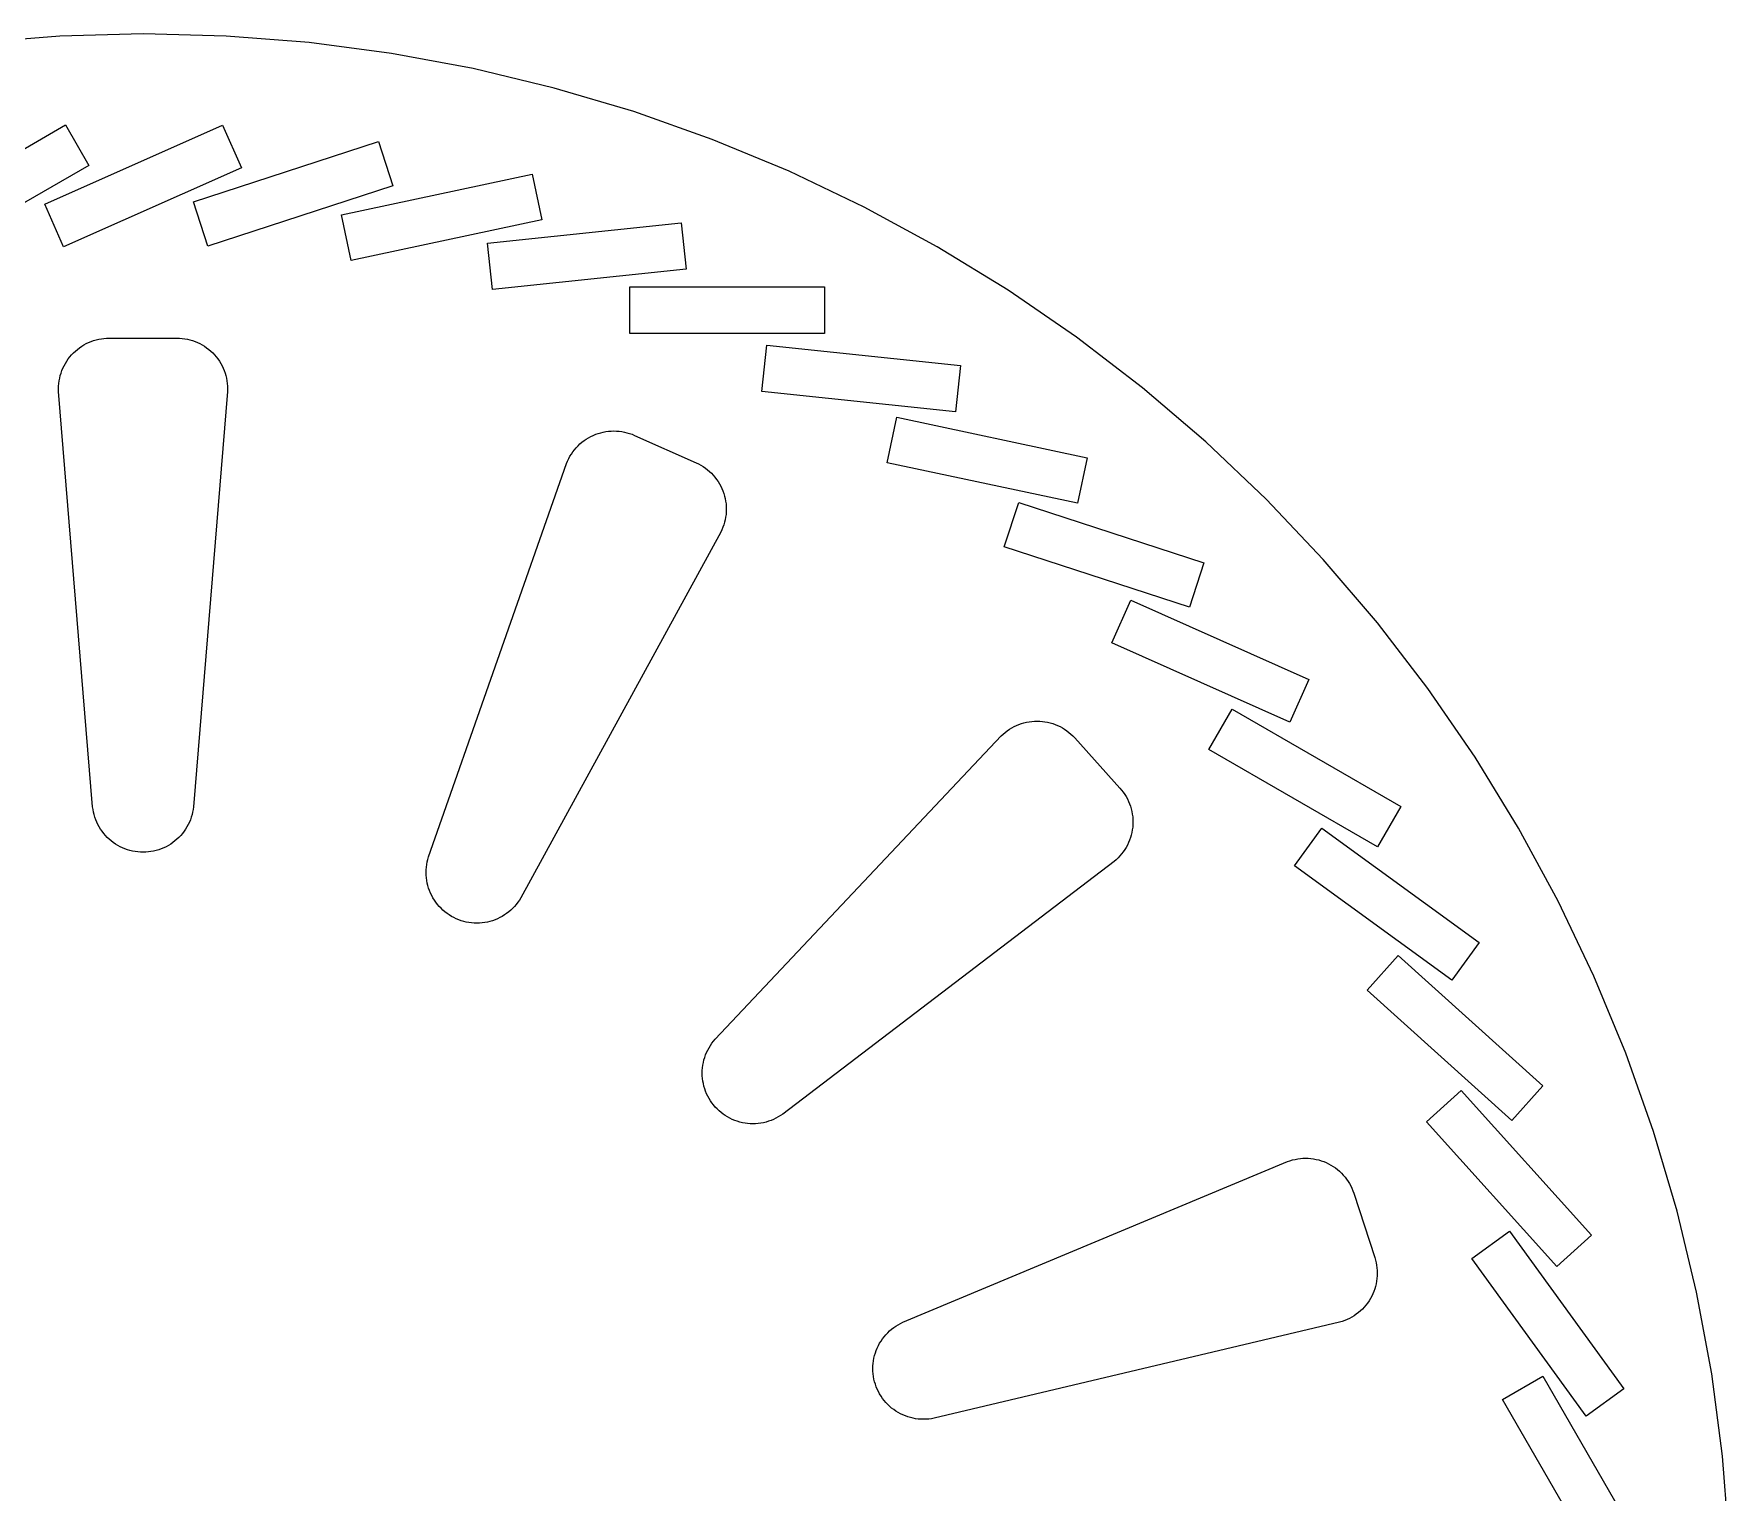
# Model space of a CAD drawing. Header units: metres. Extents: x -94 to 94, y -94 to 94.
# Drawn here: x -6.5 to 93.9, y 7.7 to 94 of the extents above; entities that cross this region are included whole.
import ezdxf

# ---------------------------------------------------------------- set-up
doc = ezdxf.new("R2010")
doc.units = ezdxf.units.M

msp = doc.modelspace()

# ---------------------------------------------------------------- linework, layer by layer
for p, q in [((-4.91957, 93.8712), (-9.82567, 93.485)), ((0, 94), (-4.91957, 93.8712)), ((4.91957, 93.8712), (0, 94)), ((9.82567, 93.485), (4.91957, 93.8712)), ((14.7048, 92.8427), (9.82567, 93.485)), ((19.5437, 91.9459), (14.7048, 92.8427)), ((24.329, 90.797), (19.5437, 91.9459)), ((29.0476, 89.3993), (24.329, 90.797)), ((33.6866, 87.7565), (29.0476, 89.3993)), ((-14.5632, 82.8495), (-4.58661, 88.6095)), ((-5.8233, 83.9179), (4.70071, 88.6035)), ((-4.58661, 88.6095), (-3.2066, 86.2192)), ((4.70071, 88.6035), (5.8233, 86.0821)), ((2.98038, 84.0669), (13.9366, 87.6268)), ((13.9366, 87.6268), (14.7894, 85.0018)), ((38.2332, 85.8733), (33.6866, 87.7565)), ((-3.2066, 86.2192), (-13.1832, 80.4592)), ((5.8233, 86.0821), (-4.70071, 81.3965)), ((11.7514, 83.2948), (23.0197, 85.69)), ((23.0197, 85.69), (23.5935, 82.9903)), ((42.6751, 83.7546), (38.2332, 85.8733)), ((14.7894, 85.0018), (3.83327, 81.442)), ((-4.70071, 81.3965), (-5.8233, 83.9179)), ((3.83327, 81.442), (2.98038, 84.0669)), ((12.3253, 80.5951), (11.7514, 83.2948)), ((47, 81.4064), (42.6751, 83.7546)), ((23.5935, 82.9903), (12.3253, 80.5951)), ((20.3937, 81.6102), (31.8506, 82.8143)), ((31.8506, 82.8143), (32.1391, 80.0694)), ((20.6822, 78.8653), (20.3937, 81.6102)), ((51.1961, 78.835), (47, 81.4064)), ((32.1391, 80.0694), (20.6822, 78.8653)), ((28.8126, 76.2714), (28.8126, 79.0314)), ((28.8126, 79.0314), (40.3326, 79.0314)), ((40.3326, 79.0314), (40.3326, 76.2714)), ((55.2518, 76.0476), (51.1961, 78.835)), ((40.3326, 76.2714), (28.8126, 76.2714)), ((-4.00737, 75.2294), (-3.88794, 75.3314)), ((-3.88794, 75.3314), (-3.76334, 75.427)), ((-3.76334, 75.427), (-3.6339, 75.516)), ((-3.6339, 75.516), (-3.49998, 75.5981)), ((-3.49998, 75.5981), (-3.36195, 75.673)), ((-3.36195, 75.673), (-3.22018, 75.7406)), ((-3.22018, 75.7406), (-3.07509, 75.8007)), ((-3.07509, 75.8007), (-2.92703, 75.8532)), ((-2.92703, 75.8532), (-2.77643, 75.8978)), ((-2.77643, 75.8978), (-2.62372, 75.9344)), ((-2.62372, 75.9344), (-2.46928, 75.9631)), ((-2.46928, 75.9631), (-2.31357, 75.9836)), ((-2.31357, 75.9836), (-2.15698, 75.9959)), ((-2.15698, 75.9959), (-1.99998, 76)), ((-1.99998, 76), (2, 76)), ((2, 76), (2.157, 75.9959)), ((2.157, 75.9959), (2.31358, 75.9836)), ((2.31358, 75.9836), (2.4693, 75.9631)), ((2.4693, 75.9631), (2.62373, 75.9344)), ((2.62373, 75.9344), (2.77644, 75.8978)), ((2.77644, 75.8978), (2.92705, 75.8532)), ((2.92705, 75.8532), (3.0751, 75.8007)), ((3.0751, 75.8007), (3.2202, 75.7406)), ((3.2202, 75.7406), (3.36197, 75.673)), ((3.36197, 75.673), (3.49998, 75.5981)), ((3.49998, 75.5981), (3.63391, 75.516)), ((3.63391, 75.516), (3.76335, 75.427)), ((3.76335, 75.427), (3.88795, 75.3314)), ((3.88795, 75.3314), (4.00739, 75.2294)), ((36.6273, 72.8418), (36.9158, 75.5867)), ((36.9158, 75.5867), (48.3727, 74.3825)), ((59.1561, 73.0517), (55.2518, 76.0476)), ((-4.74062, 74.2202), (-4.673, 74.362)), ((-4.673, 74.362), (-4.59805, 74.5)), ((-4.59805, 74.5), (-4.51599, 74.6339)), ((-4.51599, 74.6339), (-4.42703, 74.7634)), ((-4.42703, 74.7634), (-4.33142, 74.888)), ((-4.33142, 74.888), (-4.22942, 75.0074)), ((-4.22942, 75.0074), (-4.12129, 75.1213)), ((-4.12129, 75.1213), (-4.00737, 75.2294)), ((4.00739, 75.2294), (4.12131, 75.1213)), ((4.12131, 75.1213), (4.22943, 75.0074)), ((4.22943, 75.0074), (4.33144, 74.888)), ((4.33144, 74.888), (4.42705, 74.7634)), ((4.42705, 74.7634), (4.51601, 74.6339)), ((4.51601, 74.6339), (4.59807, 74.5)), ((4.59807, 74.5), (4.67302, 74.362)), ((4.67302, 74.362), (4.74063, 74.2202)), ((48.3727, 74.3825), (48.0842, 71.6376)), ((-4.99586, 73.157), (-4.98354, 73.3136)), ((-4.98354, 73.3136), (-4.96304, 73.4693)), ((-4.96304, 73.4693), (-4.93442, 73.6237)), ((-4.93442, 73.6237), (-4.89775, 73.7764)), ((-4.89775, 73.7764), (-4.85315, 73.927)), ((-4.85315, 73.927), (-4.80072, 74.0751)), ((-4.80072, 74.0751), (-4.74062, 74.2202)), ((4.74063, 74.2202), (4.80074, 74.0751)), ((4.80074, 74.0751), (4.85316, 73.927)), ((4.85316, 73.927), (4.89777, 73.7764)), ((4.89777, 73.7764), (4.93443, 73.6237)), ((4.93443, 73.6237), (4.96306, 73.4693)), ((4.96306, 73.4693), (4.98355, 73.3136)), ((4.98355, 73.3136), (4.99588, 73.157)), ((-4.99998, 73), (-4.99586, 73.157)), ((-4.99586, 72.843), (-4.99998, 73)), ((-2.98354, 48.2578), (-4.99586, 72.843)), ((4.99588, 72.843), (2.98355, 48.2578)), ((4.99588, 73.157), (5, 73)), ((5, 73), (4.99588, 72.843)), ((48.0842, 71.6376), (36.6273, 72.8418)), ((62.8983, 69.8556), (59.1561, 73.0517)), ((44.0407, 68.6142), (44.6145, 71.3139)), ((44.6145, 71.3139), (55.8828, 68.9187)), ((26.5027, 70.1753), (26.6445, 70.2429)), ((26.6445, 70.2429), (26.7896, 70.303)), ((26.7896, 70.303), (26.9376, 70.3555)), ((26.9376, 70.3555), (27.0882, 70.4001)), ((27.0882, 70.4001), (27.241, 70.4367)), ((27.241, 70.4367), (27.3954, 70.4653)), ((27.3954, 70.4653), (27.5511, 70.4858)), ((27.5511, 70.4858), (27.7077, 70.4982)), ((27.7077, 70.4982), (27.8647, 70.5023)), ((27.8647, 70.5023), (28.0217, 70.4982)), ((28.0217, 70.4982), (28.1783, 70.4858)), ((28.1783, 70.4858), (28.334, 70.4653)), ((28.334, 70.4653), (28.4884, 70.4367)), ((28.4884, 70.4367), (28.6411, 70.4001)), ((28.6411, 70.4001), (28.7917, 70.3554)), ((28.7917, 70.3554), (28.9398, 70.303)), ((28.9398, 70.303), (29.0849, 70.2429)), ((29.0849, 70.2429), (32.7391, 68.616)), ((25.3487, 69.1362), (25.4376, 69.2656)), ((25.4376, 69.2656), (25.5332, 69.3902)), ((25.5332, 69.3902), (25.6352, 69.5097)), ((25.6352, 69.5097), (25.7434, 69.6236)), ((25.7434, 69.6236), (25.8573, 69.7317)), ((25.8573, 69.7317), (25.9767, 69.8337)), ((25.9767, 69.8337), (26.1013, 69.9293)), ((26.1013, 69.9293), (26.2308, 70.0183)), ((26.2308, 70.0183), (26.3647, 70.1004)), ((26.3647, 70.1004), (26.5027, 70.1753)), ((66.468, 66.468), (62.8983, 69.8556)), ((16.9026, 45.2992), (25.0639, 68.5774)), ((25.0639, 68.5774), (25.124, 68.7225)), ((25.124, 68.7225), (25.1917, 68.8642)), ((25.1917, 68.8642), (25.2666, 69.0023)), ((25.2666, 69.0023), (25.3487, 69.1362)), ((32.7391, 68.616), (32.8808, 68.5484)), ((32.8808, 68.5484), (33.0188, 68.4734)), ((33.0188, 68.4734), (33.1528, 68.3913)), ((33.1528, 68.3913), (33.2822, 68.3024)), ((33.2822, 68.3024), (33.4068, 68.2068)), ((55.3089, 66.219), (44.0407, 68.6142)), ((55.8828, 68.9187), (55.3089, 66.219)), ((33.4068, 68.2068), (33.5262, 68.1048)), ((33.5262, 68.1048), (33.6402, 67.9967)), ((33.6402, 67.9967), (33.7483, 67.8827)), ((33.7483, 67.8827), (33.8503, 67.7633)), ((33.8503, 67.7633), (33.9459, 67.6387)), ((33.9459, 67.6387), (34.0349, 67.5092)), ((34.0349, 67.5092), (34.1169, 67.3753)), ((34.1169, 67.3753), (34.1919, 67.2373)), ((34.1919, 67.2373), (34.2595, 67.0956)), ((34.2595, 67.0956), (34.3196, 66.9504)), ((34.3196, 66.9504), (34.372, 66.8024)), ((34.372, 66.8024), (34.4166, 66.6518)), ((34.4166, 66.6518), (34.4533, 66.4991)), ((34.4533, 66.4991), (34.4819, 66.3446)), ((34.4819, 66.3446), (34.5024, 66.1889)), ((50.9716, 63.6348), (51.8244, 66.2597)), ((51.8244, 66.2597), (62.7806, 62.6998)), ((69.8556, 62.8983), (66.468, 66.468)), ((34.4533, 65.2516), (34.4166, 65.0989)), ((34.4819, 65.406), (34.4533, 65.2516)), ((34.5024, 65.5618), (34.4819, 65.406)), ((34.5024, 66.1889), (34.5147, 66.0323)), ((34.5147, 65.7183), (34.5024, 65.5618)), ((34.5147, 66.0323), (34.5188, 65.8753)), ((34.5188, 65.8753), (34.5147, 65.7183)), ((34.1919, 64.5134), (22.3538, 42.8722)), ((34.2595, 64.6551), (34.1919, 64.5134)), ((34.3196, 64.8002), (34.2595, 64.6551)), ((34.372, 64.9483), (34.3196, 64.8002)), ((34.4166, 65.0989), (34.372, 64.9483)), ((61.9277, 60.0749), (50.9716, 63.6348)), ((62.7806, 62.6998), (61.9277, 60.0749)), ((73.0517, 59.1561), (69.8556, 62.8983)), ((57.344, 57.9582), (58.4666, 60.4796)), ((58.4666, 60.4796), (68.9906, 55.794)), ((76.0476, 55.2518), (73.0517, 59.1561)), ((67.868, 53.2726), (57.344, 57.9582)), ((68.9906, 55.794), (67.868, 53.2726)), ((78.835, 51.1961), (76.0476, 55.2518)), ((51.8362, 53.1336), (51.9843, 53.186)), ((51.9843, 53.186), (52.1348, 53.2306)), ((52.1348, 53.2306), (52.2876, 53.2673)), ((52.2876, 53.2673), (52.442, 53.2959)), ((52.442, 53.2959), (52.5977, 53.3164)), ((52.5977, 53.3164), (52.7543, 53.3287)), ((52.7543, 53.3287), (52.9113, 53.3328)), ((52.9113, 53.3328), (53.0683, 53.3287)), ((53.0683, 53.3287), (53.2249, 53.3164)), ((53.2249, 53.3164), (53.3806, 53.2959)), ((53.3806, 53.2959), (53.535, 53.2673)), ((53.535, 53.2673), (53.6878, 53.2306)), ((53.6878, 53.2306), (53.8383, 53.186)), ((53.8383, 53.186), (53.9864, 53.1336)), ((63.0881, 51.6466), (64.4681, 54.0368)), ((64.4681, 54.0368), (74.4447, 48.2769)), ((33.8662, 34.508), (50.79, 52.4541)), ((50.79, 52.4541), (50.9039, 52.5623)), ((50.9039, 52.5623), (51.0233, 52.6642)), ((51.0233, 52.6642), (51.1479, 52.7599)), ((51.1479, 52.7599), (51.2774, 52.8488)), ((51.2774, 52.8488), (51.4113, 52.9309)), ((51.4113, 52.9309), (51.5493, 53.0058)), ((51.5493, 53.0058), (51.6911, 53.0734)), ((51.6911, 53.0734), (51.8362, 53.1336)), ((53.9864, 53.1336), (54.1315, 53.0734)), ((54.1315, 53.0734), (54.2733, 53.0058)), ((54.2733, 53.0058), (54.4113, 52.9309)), ((54.4113, 52.9309), (54.5452, 52.8488)), ((54.5452, 52.8488), (54.6747, 52.7599)), ((54.6747, 52.7599), (54.7993, 52.6642)), ((54.7993, 52.6642), (54.9187, 52.5622)), ((54.9187, 52.5622), (55.0326, 52.4541)), ((55.0326, 52.4541), (55.1407, 52.3402)), ((55.1407, 52.3402), (57.8173, 49.3676)), ((73.0647, 45.8866), (63.0881, 51.6466)), ((81.4064, 47), (78.835, 51.1961)), ((57.8173, 49.3676), (57.9193, 49.2482)), ((57.9193, 49.2482), (58.0149, 49.1236)), ((-2.96304, 48.1021), (-2.98354, 48.2578)), ((2.98355, 48.2578), (2.96306, 48.1021)), ((58.0149, 49.1236), (58.1038, 48.9942)), ((58.1038, 48.9942), (58.1859, 48.8602)), ((58.1859, 48.8602), (58.2608, 48.7222)), ((58.2608, 48.7222), (58.3285, 48.5804)), ((58.3285, 48.5804), (58.3886, 48.4353)), ((58.3886, 48.4353), (58.441, 48.2873)), ((58.441, 48.2873), (58.4856, 48.1367)), ((74.4447, 48.2769), (73.0647, 45.8866)), ((-2.93442, 47.9477), (-2.96304, 48.1021)), ((-2.89775, 47.795), (-2.93442, 47.9477)), ((-2.85315, 47.6444), (-2.89775, 47.795)), ((-2.80072, 47.4963), (-2.85315, 47.6444)), ((-2.74062, 47.3512), (-2.80072, 47.4963)), ((-2.673, 47.2094), (-2.74062, 47.3512)), ((-2.59805, 47.0714), (-2.673, 47.2094)), ((2.67302, 47.2094), (2.59807, 47.0714)), ((2.74063, 47.3512), (2.67302, 47.2094)), ((2.80074, 47.4963), (2.74063, 47.3512)), ((2.85316, 47.6444), (2.80074, 47.4963)), ((2.89777, 47.795), (2.85316, 47.6444)), ((2.93443, 47.9477), (2.89777, 47.795)), ((2.96306, 48.1021), (2.93443, 47.9477)), ((58.4856, 48.1367), (58.5222, 47.984)), ((58.5222, 47.984), (58.5509, 47.8295)), ((58.5509, 47.8295), (58.5714, 47.6738)), ((58.5714, 47.6738), (58.5837, 47.5172)), ((58.5837, 47.2032), (58.5714, 47.0466)), ((58.5837, 47.5172), (58.5878, 47.3602)), ((58.5878, 47.3602), (58.5837, 47.2032)), ((-2.51599, 46.9375), (-2.59805, 47.0714)), ((-2.42703, 46.8081), (-2.51599, 46.9375)), ((-2.33142, 46.6835), (-2.42703, 46.8081)), ((-2.22942, 46.564), (-2.33142, 46.6835)), ((-2.12129, 46.4501), (-2.22942, 46.564)), ((-2.00737, 46.342), (-2.12129, 46.4501)), ((-1.88794, 46.24), (-2.00737, 46.342)), ((-1.76334, 46.1444), (-1.88794, 46.24)), ((1.88795, 46.24), (1.76335, 46.1444)), ((2.00739, 46.342), (1.88795, 46.24)), ((2.12131, 46.4501), (2.00739, 46.342)), ((2.22943, 46.564), (2.12131, 46.4501)), ((2.33144, 46.6835), (2.22943, 46.564)), ((2.42705, 46.8081), (2.33144, 46.6835)), ((2.51601, 46.9375), (2.42705, 46.8081)), ((2.59807, 47.0714), (2.51601, 46.9375)), ((58.3886, 46.2851), (58.3284, 46.14)), ((58.441, 46.4332), (58.3886, 46.2851)), ((58.4856, 46.5838), (58.441, 46.4332)), ((58.5223, 46.7365), (58.4856, 46.5838)), ((58.5509, 46.8909), (58.5223, 46.7365)), ((58.5714, 47.0466), (58.5509, 46.8909)), ((68.1411, 44.7692), (69.7634, 47.0021)), ((69.7634, 47.0021), (79.0832, 40.2308)), ((83.7546, 42.6751), (81.4064, 47)), ((-1.6339, 46.0554), (-1.76334, 46.1444)), ((-1.49997, 45.9733), (-1.6339, 46.0554)), ((-1.36195, 45.8984), (-1.49997, 45.9733)), ((-1.22018, 45.8308), (-1.36195, 45.8984)), ((-1.07509, 45.7707), (-1.22018, 45.8308)), ((-0.92703, 45.7182), (-1.07509, 45.7707)), ((-0.77643, 45.6736), (-0.92703, 45.7182)), ((-0.62372, 45.637), (-0.77643, 45.6736)), ((-0.46928, 45.6084), (-0.62372, 45.637)), ((-0.31357, 45.5879), (-0.46928, 45.6084)), ((-0.15698, 45.5755), (-0.31357, 45.5879)), ((0, 45.5714), (-0.15698, 45.5755)), ((0.157, 45.5755), (0, 45.5714)), ((0.31358, 45.5879), (0.157, 45.5755)), ((0.4693, 45.6084), (0.31358, 45.5879)), ((0.62373, 45.637), (0.4693, 45.6084)), ((0.77644, 45.6736), (0.62373, 45.637)), ((0.92705, 45.7182), (0.77644, 45.6736)), ((1.0751, 45.7707), (0.92705, 45.7182)), ((1.2202, 45.8308), (1.0751, 45.7707)), ((1.36197, 45.8984), (1.2202, 45.8308)), ((1.49998, 45.9733), (1.36197, 45.8984)), ((1.63391, 46.0554), (1.49998, 45.9733)), ((1.76335, 46.1444), (1.63391, 46.0554)), ((16.858, 45.1486), (16.9026, 45.2992)), ((57.7091, 45.2389), (57.5952, 45.1308)), ((57.8172, 45.3529), (57.7091, 45.2389)), ((57.9193, 45.4723), (57.8172, 45.3529)), ((58.0149, 45.5969), (57.9193, 45.4723)), ((58.1038, 45.7263), (58.0149, 45.5969)), ((58.1859, 45.8602), (58.1038, 45.7263)), ((58.2608, 45.9983), (58.1859, 45.8602)), ((58.3284, 46.14), (58.2608, 45.9983)), ((16.7558, 44.3722), (16.7599, 44.5292)), ((16.7599, 44.2152), (16.7558, 44.3722)), ((16.7599, 44.5292), (16.7722, 44.6858)), ((16.7722, 44.0586), (16.7599, 44.2152)), ((16.7722, 44.6858), (16.7927, 44.8415)), ((16.7927, 44.8415), (16.8213, 44.9959)), ((16.8213, 44.9959), (16.858, 45.1486)), ((57.4758, 45.0288), (37.8589, 30.0736)), ((57.5952, 45.1308), (57.4758, 45.0288)), ((77.461, 37.9979), (68.1411, 44.7692)), ((16.7927, 43.9029), (16.7722, 44.0586)), ((16.8213, 43.7485), (16.7927, 43.9029)), ((16.858, 43.5957), (16.8213, 43.7485)), ((16.9026, 43.4451), (16.858, 43.5957)), ((16.955, 43.2971), (16.9026, 43.4451)), ((17.0151, 43.152), (16.955, 43.2971)), ((17.0828, 43.0102), (17.0151, 43.152)), ((17.1577, 42.8722), (17.0828, 43.0102)), ((17.2398, 42.7383), (17.1577, 42.8722)), ((17.3287, 42.6088), (17.2398, 42.7383)), ((17.4243, 42.4842), (17.3287, 42.6088)), ((17.5263, 42.3648), (17.4243, 42.4842)), ((17.6344, 42.2509), (17.5263, 42.3648)), ((17.7484, 42.1427), (17.6344, 42.2509)), ((17.8678, 42.0408), (17.7484, 42.1427)), ((21.7632, 42.1428), (21.6437, 42.0408)), ((21.8771, 42.2509), (21.7632, 42.1428)), ((21.9852, 42.3648), (21.8771, 42.2509)), ((22.0872, 42.4842), (21.9852, 42.3648)), ((22.1828, 42.6088), (22.0872, 42.4842)), ((22.2718, 42.7383), (22.1828, 42.6088)), ((22.3538, 42.8722), (22.2718, 42.7383)), ((85.8733, 38.2332), (83.7546, 42.6751)), ((17.9924, 41.9451), (17.8678, 42.0408)), ((18.1219, 41.8562), (17.9924, 41.9451)), ((18.2558, 41.7741), (18.1219, 41.8562)), ((18.3938, 41.6992), (18.2558, 41.7741)), ((18.5356, 41.6316), (18.3938, 41.6992)), ((18.6806, 41.5715), (18.5356, 41.6316)), ((18.8287, 41.519), (18.6806, 41.5715)), ((18.9793, 41.4744), (18.8287, 41.519)), ((19.132, 41.4377), (18.9793, 41.4744)), ((19.2865, 41.4091), (19.132, 41.4377)), ((19.4422, 41.3886), (19.2865, 41.4091)), ((19.5988, 41.3763), (19.4422, 41.3886)), ((19.7558, 41.3722), (19.5988, 41.3763)), ((19.9128, 41.3763), (19.7558, 41.3722)), ((20.0693, 41.3886), (19.9128, 41.3763)), ((20.2251, 41.4091), (20.0693, 41.3886)), ((20.3795, 41.4377), (20.2251, 41.4091)), ((20.5322, 41.4744), (20.3795, 41.4377)), ((20.6828, 41.519), (20.5322, 41.4744)), ((20.8309, 41.5715), (20.6828, 41.519)), ((20.976, 41.6316), (20.8309, 41.5715)), ((21.1177, 41.6992), (20.976, 41.6316)), ((21.2558, 41.7741), (21.1177, 41.6992)), ((21.3897, 41.8562), (21.2558, 41.7741)), ((21.5191, 41.9451), (21.3897, 41.8562)), ((21.6437, 42.0408), (21.5191, 41.9451)), ((79.0832, 40.2308), (77.461, 37.9979)), ((72.4474, 37.4013), (74.2942, 39.4523)), ((74.2942, 39.4523), (82.8553, 31.744)), ((87.7565, 33.6866), (85.8733, 38.2332)), ((81.0085, 29.6929), (72.4474, 37.4013)), ((33.4975, 34.0006), (33.5796, 34.1345)), ((33.5796, 34.1345), (33.6685, 34.264)), ((33.6685, 34.264), (33.7642, 34.3886)), ((33.7642, 34.3886), (33.8662, 34.508)), ((33.1325, 32.9699), (33.1611, 33.1243)), ((33.1611, 33.1243), (33.1978, 33.2771)), ((33.1978, 33.2771), (33.2424, 33.4277)), ((33.2424, 33.4277), (33.2948, 33.5757)), ((33.2948, 33.5757), (33.355, 33.7208)), ((33.355, 33.7208), (33.4226, 33.8626)), ((33.4226, 33.8626), (33.4975, 34.0006)), ((89.3993, 29.0476), (87.7565, 33.6866)), ((33.0956, 32.5006), (33.0997, 32.6576)), ((33.0997, 32.3436), (33.0956, 32.5006)), ((33.0997, 32.6576), (33.112, 32.8142)), ((33.112, 32.187), (33.0997, 32.3436)), ((33.112, 32.8142), (33.1325, 32.9699)), ((33.1325, 32.0313), (33.112, 32.187)), ((33.1612, 31.8769), (33.1325, 32.0313)), ((33.1978, 31.7242), (33.1612, 31.8769)), ((33.2424, 31.5736), (33.1978, 31.7242)), ((33.2948, 31.4255), (33.2424, 31.5736)), ((33.3549, 31.2804), (33.2948, 31.4255)), ((33.4226, 31.1386), (33.3549, 31.2804)), ((33.4975, 31.0006), (33.4226, 31.1386)), ((75.9601, 29.6236), (78.0111, 31.4704)), ((78.0111, 31.4704), (85.7195, 22.9093)), ((82.8553, 31.744), (81.0085, 29.6929)), ((33.5796, 30.8667), (33.4975, 31.0006)), ((33.6685, 30.7373), (33.5796, 30.8667)), ((33.7642, 30.6126), (33.6685, 30.7373)), ((33.8662, 30.4932), (33.7642, 30.6126)), ((33.9743, 30.3793), (33.8662, 30.4932)), ((34.0882, 30.2712), (33.9743, 30.3793)), ((34.2076, 30.1692), (34.0882, 30.2712)), ((34.3322, 30.0736), (34.2076, 30.1692)), ((34.4617, 29.9846), (34.3322, 30.0736)), ((34.5956, 29.9025), (34.4617, 29.9846)), ((34.7336, 29.8276), (34.5956, 29.9025)), ((34.8754, 29.76), (34.7336, 29.8276)), ((35.0205, 29.6999), (34.8754, 29.76)), ((35.1685, 29.6475), (35.0205, 29.6999)), ((35.3191, 29.6028), (35.1685, 29.6475)), ((35.4718, 29.5662), (35.3191, 29.6028)), ((35.6263, 29.5376), (35.4718, 29.5662)), ((35.782, 29.517), (35.6263, 29.5376)), ((35.9386, 29.5047), (35.782, 29.517)), ((36.0956, 29.5006), (35.9386, 29.5047)), ((36.2526, 29.5047), (36.0956, 29.5006)), ((36.4092, 29.517), (36.2526, 29.5047)), ((36.5649, 29.5376), (36.4092, 29.517)), ((36.7193, 29.5662), (36.5649, 29.5376)), ((36.872, 29.6028), (36.7193, 29.5662)), ((37.0226, 29.6474), (36.872, 29.6028)), ((37.1707, 29.6999), (37.0226, 29.6474)), ((37.3158, 29.76), (37.1707, 29.6999)), ((37.4576, 29.8276), (37.3158, 29.76)), ((37.5956, 29.9026), (37.4576, 29.8276)), ((37.7295, 29.9846), (37.5956, 29.9026)), ((37.8589, 30.0736), (37.7295, 29.9846)), ((83.6684, 21.0625), (75.9601, 29.6236)), ((90.797, 24.329), (89.3993, 29.0476)), ((44.974, 17.75), (67.734, 27.2611)), ((67.734, 27.2611), (67.882, 27.3135)), ((67.882, 27.3135), (68.0326, 27.3581)), ((68.0326, 27.3581), (68.1853, 27.3948)), ((68.1853, 27.3948), (68.3398, 27.4234)), ((68.3398, 27.4234), (68.4955, 27.4439)), ((68.4955, 27.4439), (68.6521, 27.4562)), ((68.6521, 27.4562), (68.8091, 27.4603)), ((68.8091, 27.4603), (68.9661, 27.4562)), ((68.9661, 27.4562), (69.1227, 27.4439)), ((69.1227, 27.4439), (69.2784, 27.4234)), ((69.2784, 27.4234), (69.4328, 27.3948)), ((69.4328, 27.3948), (69.5855, 27.3581)), ((69.5855, 27.3581), (69.7361, 27.3135)), ((69.7361, 27.3135), (69.8842, 27.2611)), ((69.8842, 27.2611), (70.0293, 27.201)), ((70.0293, 27.201), (70.1711, 27.1333)), ((70.1711, 27.1333), (70.3091, 27.0584)), ((70.3091, 27.0584), (70.443, 26.9763)), ((70.443, 26.9763), (70.5724, 26.8874)), ((70.5724, 26.8874), (70.697, 26.7918)), ((70.697, 26.7918), (70.8165, 26.6898)), ((70.8165, 26.6898), (70.9304, 26.5817)), ((70.9304, 26.5817), (71.0385, 26.4677)), ((71.0385, 26.4677), (71.1405, 26.3483)), ((71.1405, 26.3483), (71.2361, 26.2237)), ((71.2361, 26.2237), (71.3251, 26.0943)), ((71.3251, 26.0943), (71.4072, 25.9603)), ((71.4072, 25.9603), (71.4821, 25.8223)), ((71.4821, 25.8223), (71.5497, 25.6805)), ((71.5497, 25.6805), (71.6098, 25.5354)), ((71.6098, 25.5354), (71.6622, 25.3874)), ((71.6622, 25.3874), (72.8983, 21.5832)), ((91.9459, 19.5437), (90.797, 24.329)), ((78.6405, 21.5213), (80.8733, 23.1436)), ((80.8733, 23.1436), (87.6446, 13.8237)), ((85.7195, 22.9093), (83.6684, 21.0625)), ((72.8983, 21.5832), (72.9429, 21.4326)), ((72.9429, 21.4326), (72.9796, 21.2798)), ((72.9796, 21.2798), (73.0082, 21.1254)), ((73.0082, 21.1254), (73.0287, 20.9697)), ((85.4117, 12.2014), (78.6405, 21.5213)), ((73.0082, 20.1868), (72.9796, 20.0324)), ((73.0287, 20.3425), (73.0082, 20.1868)), ((73.0287, 20.9697), (73.041, 20.8131)), ((73.041, 20.4991), (73.0287, 20.3425)), ((73.041, 20.8131), (73.0452, 20.6561)), ((73.0452, 20.6561), (73.041, 20.4991)), ((72.6432, 19.1561), (72.5612, 19.0222)), ((72.7182, 19.2942), (72.6432, 19.1561)), ((72.7858, 19.4359), (72.7182, 19.2942)), ((72.8459, 19.581), (72.7858, 19.4359)), ((72.8983, 19.7291), (72.8459, 19.581)), ((72.9429, 19.8797), (72.8983, 19.7291)), ((72.9796, 20.0324), (72.9429, 19.8797)), ((92.8427, 14.7048), (91.9459, 19.5437)), ((71.679, 18.1401), (71.5452, 18.0581)), ((71.8085, 18.2291), (71.679, 18.1401)), ((71.9331, 18.3247), (71.8085, 18.2291)), ((72.0525, 18.4267), (71.9331, 18.3247)), ((72.1665, 18.5348), (72.0525, 18.4267)), ((72.2746, 18.6487), (72.1665, 18.5348)), ((72.3766, 18.7682), (72.2746, 18.6487)), ((72.4722, 18.8928), (72.3766, 18.7682)), ((72.5612, 19.0222), (72.4722, 18.8928)), ((43.9647, 17.0168), (44.0728, 17.1307)), ((44.0728, 17.1307), (44.1868, 17.2388)), ((44.1868, 17.2388), (44.3062, 17.3408)), ((44.3062, 17.3408), (44.4308, 17.4364)), ((44.4308, 17.4364), (44.5602, 17.5254)), ((44.5602, 17.5254), (44.6942, 17.6075)), ((44.6942, 17.6075), (44.8322, 17.6824)), ((44.8322, 17.6824), (44.974, 17.75)), ((70.8216, 17.7583), (46.8179, 12.075)), ((70.9722, 17.8029), (70.8216, 17.7583)), ((71.1202, 17.8554), (70.9722, 17.8029)), ((71.2654, 17.9155), (71.1202, 17.8554)), ((71.4071, 17.9831), (71.2654, 17.9155)), ((71.5452, 18.0581), (71.4071, 17.9831)), ((43.341, 15.9364), (43.3934, 16.0845)), ((43.3934, 16.0845), (43.4535, 16.2296)), ((43.4535, 16.2296), (43.5211, 16.3714)), ((43.5211, 16.3714), (43.5961, 16.5094)), ((43.5961, 16.5094), (43.6781, 16.6433)), ((43.6781, 16.6433), (43.7671, 16.7727)), ((43.7671, 16.7727), (43.8627, 16.8973)), ((43.8627, 16.8973), (43.9647, 17.0168)), ((43.1942, 15.0094), (43.1983, 15.1664)), ((43.1983, 15.1664), (43.2106, 15.323)), ((43.2106, 15.323), (43.2311, 15.4787)), ((43.2311, 15.4787), (43.2597, 15.6331)), ((43.2597, 15.6331), (43.2964, 15.7858)), ((43.2964, 15.7858), (43.341, 15.9364)), ((43.1983, 14.8524), (43.1942, 15.0094)), ((43.2106, 14.6958), (43.1983, 14.8524)), ((43.2311, 14.5401), (43.2106, 14.6958)), ((43.2597, 14.3857), (43.2311, 14.5401)), ((43.2964, 14.2329), (43.2597, 14.3857)), ((43.341, 14.0823), (43.2964, 14.2329)), ((43.3934, 13.9343), (43.341, 14.0823)), ((80.4592, 13.1832), (82.8495, 14.5632)), ((82.8495, 14.5632), (88.6095, 4.58661)), ((93.485, 9.82567), (92.8427, 14.7048)), ((43.4535, 13.7892), (43.3934, 13.9343)), ((43.5211, 13.6474), (43.4535, 13.7892)), ((43.5961, 13.5094), (43.5211, 13.6474)), ((43.6781, 13.3755), (43.5961, 13.5094)), ((43.7671, 13.246), (43.6781, 13.3755)), ((43.8627, 13.1214), (43.7671, 13.246)), ((43.9647, 13.002), (43.8627, 13.1214)), ((86.2192, 3.2066), (80.4592, 13.1832)), ((87.6446, 13.8237), (85.4117, 12.2014)), ((44.0728, 12.8881), (43.9647, 13.002)), ((44.1868, 12.78), (44.0728, 12.8881)), ((44.3062, 12.6779), (44.1868, 12.78)), ((44.4308, 12.5823), (44.3062, 12.6779)), ((44.5602, 12.4934), (44.4308, 12.5823)), ((44.6942, 12.4113), (44.5602, 12.4934)), ((44.8322, 12.3364), (44.6942, 12.4113)), ((44.9739, 12.2688), (44.8322, 12.3364)), ((45.119, 12.2086), (44.9739, 12.2688)), ((45.2671, 12.1562), (45.119, 12.2086)), ((45.4177, 12.1116), (45.2671, 12.1562)), ((45.5704, 12.075), (45.4177, 12.1116)), ((45.7249, 12.0463), (45.5704, 12.075)), ((45.8806, 12.0258), (45.7249, 12.0463)), ((46.6635, 12.0463), (46.5078, 12.0258)), ((46.8179, 12.075), (46.6635, 12.0463)), ((46.0372, 12.0135), (45.8806, 12.0258)), ((46.1942, 12.0094), (46.0372, 12.0135)), ((46.3512, 12.0135), (46.1942, 12.0094)), ((46.5078, 12.0258), (46.3512, 12.0135)), ((93.8712, 4.91957), (93.485, 9.82567))]:
    msp.add_line(p, q)

doc.saveas('drawing.dxf')
